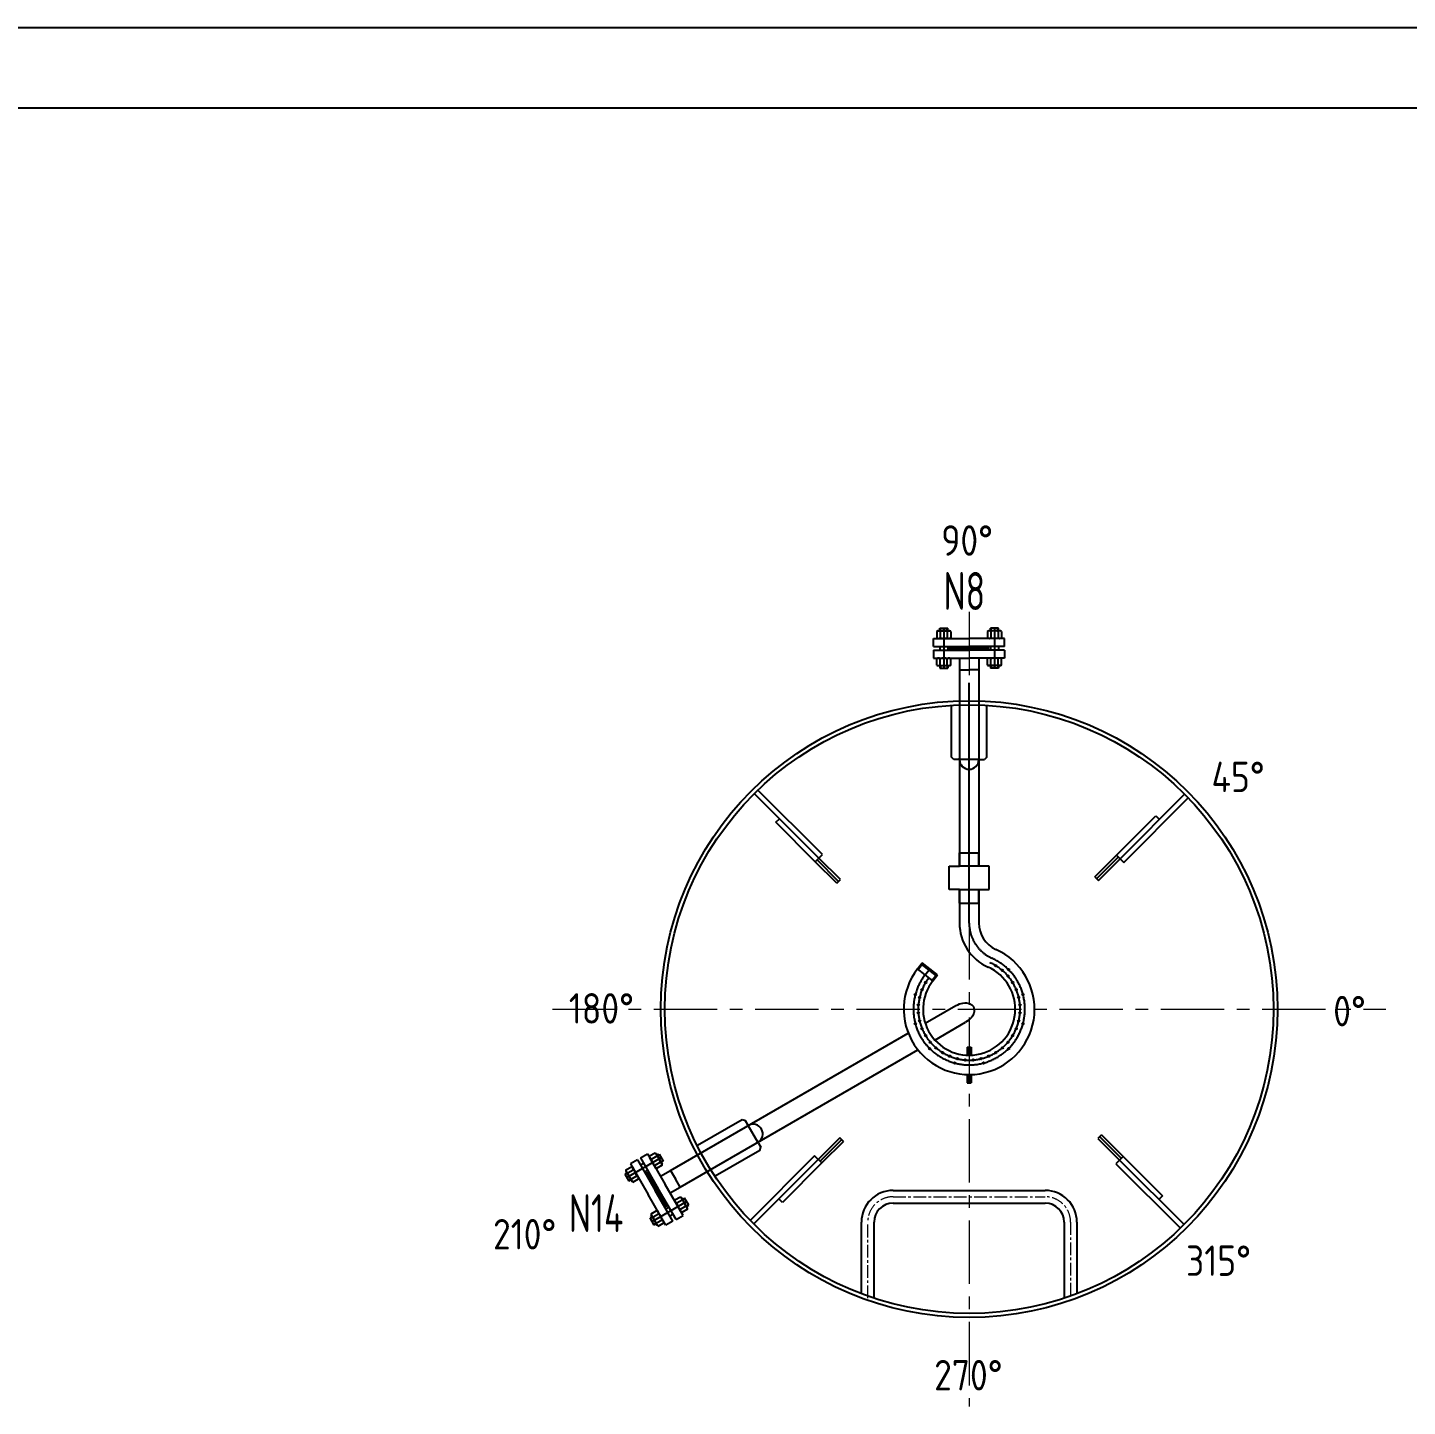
# Model space of a CAD drawing. Header units: millimetres. Extents: x -10 to 6019072, y -115569 to 2.
# Drawn here: x 6009008 to 6011729, y -108878 to -106160 of the extents above; entities that cross this region are included whole.
import ezdxf
from ezdxf.enums import TextEntityAlignment as Align

# ---------------------------------------------------------------- set-up
doc = ezdxf.new("R2010")
doc.units = ezdxf.units.MM
doc.header["$LTSCALE"] = 1000
doc.linetypes.add('ACAD_ISO10W100', pattern=[18, 12, -3, 0, -3])
doc.linetypes.add('CENTER', pattern=[2, 1.25, -0.25, 0.25, -0.25])
doc.layers.get('0').update_dxf_attribs({"lineweight": 25})
for name, color, linetype in [('00', 7, 'Continuous'), ('Layer1', 7, 'Continuous'), ('Layer2', 1, 'ACAD_ISO10W100'), ('Layer3', 2, 'Continuous')]:
    doc.layers.add(name, color=color, linetype=linetype)
doc.layers.add('1轮廓实线层', color=7, linetype='Continuous', lineweight=25)
doc.layers.add('中心线', color=1, linetype='CENTER', lineweight=9)
doc.styles.get("Standard").update_dxf_attribs({"font": 'gbenor.shx', "width": 0.707, "bigfont": 'gbcbig.shx'})

# ---------------------------------------------------------------- blocks, each defined once
blk = doc.blocks.new('*U489')
at = {"layer": 'Layer2'}
blk.add_line((-88.4, -81.3), (-45.9, -38.9), dxfattribs=at)
at = {"layer": 'Layer3'}
for p, q in [((-42.4, -42.4), (84.9, 84.9)), ((-35.3, -49.5), (91.9, 77.7)), ((-49.5, -35.4), (28.3, 42.4)), ((28.3, 42.4), (35.4, 35.4)), ((-91.9, -77.8), (-49.5, -35.4)), ((-84.8, -84.9), (-42.4, -42.4)), ((-49.5, -35.4), (-35.3, -49.5)), ((-91.9, -77.8), (-84.8, -84.9))]:
    blk.add_line(p, q, dxfattribs=at)
blk = doc.blocks.new('*U490')
at = {"layer": '00', "color": 0, "linetype": 'ByBlock', "lineweight": -2, "transparency": 16777216}
for p, rotation in [((6008335.7, -96056.6), 90.00000000000001), ((6008334.5, -96735.4), 180), ((6009013.3, -96736.7), 270)]:
    blk.add_blockref('*U489', p, dxfattribs=dict(at, rotation=rotation))
blk.add_blockref('*U489', (6009014.5, -96057.9), dxfattribs=at)

msp = doc.modelspace()

# ---------------------------------------------------------------- linework, layer by layer
for p, q in [((6005750.57, -106159.92), (6019072.01, -106159.92)), ((6006146.57, -106318.32), (6018913.61, -106318.32)), ((6010763.71, -108016.22), (6010771.1, -108006.77)), ((6010792.08, -108038.39), (6010799.47, -108028.93))]:
    msp.add_line(p, q)
at = {"layer": '00', "color": 7}
for p, q in [((6010807.78, -107349.24), (6010807.78, -107344.24)), ((6010821.38, -107349.24), (6010821.38, -107344.24)), ((6010907.78, -107349.24), (6010907.78, -107344.24)), ((6010921.38, -107349.24), (6010921.38, -107344.24)), ((6010807.78, -107417.84), (6010807.78, -107422.84)), ((6010821.38, -107417.84), (6010821.38, -107422.84)), ((6010907.78, -107417.84), (6010907.78, -107422.84)), ((6010921.38, -107417.84), (6010921.38, -107422.84)), ((6010249.72, -108384.43), (6010254.05, -108381.93)), ((6010256.52, -108396.21), (6010260.85, -108393.71)), ((6010190.31, -108418.73), (6010185.98, -108421.23)), ((6010197.11, -108430.51), (6010192.78, -108433.01)), ((6010299.72, -108471.03), (6010304.05, -108468.53)), ((6010306.52, -108482.81), (6010310.85, -108480.31)), ((6010240.31, -108505.33), (6010235.98, -108507.83)), ((6010247.11, -108517.11), (6010242.78, -108519.61))]:
    msp.add_line(p, q, dxfattribs=at)
at = {"layer": '1轮廓实线层', "ltscale": 14}
for p, q in [((6010714.58, -108452.48), (6011014.58, -108452.48)), ((6010714.58, -108477.48), (6011014.58, -108477.48)), ((6010652.08, -108656.14), (6010652.08, -108514.98)), ((6010677.08, -108664.98), (6010677.08, -108514.98)), ((6011052.08, -108514.98), (6011052.08, -108664.98)), ((6011077.08, -108514.98), (6011077.08, -108656.14))]:
    msp.add_line(p, q, dxfattribs=at)
for radius in [608, 600]:
    msp.add_circle((6010864.58, -108095.03), radius, dxfattribs=at)
for centre, radius, start, end in [((6010714.58, -108514.98), 62.5, 90, 180), ((6011014.58, -108514.98), 62.5, 0, 90), ((6010714.58, -108514.98), 37.5, 90, 180), ((6011014.58, -108514.98), 37.5, 0, 90)]:
    msp.add_arc(centre, radius, start, end, dxfattribs=at)
at = {"layer": 'Layer1'}
for centre in [(6010917.08, -108009.36), (6010929.83, -108018.62), (6010940.98, -108029.77), (6010942.36, -108017.24), (6010771.75, -108056.58), (6010778.91, -108042.53), (6010950.25, -108042.53), (6010957.41, -108056.58), (6010758.33, -108066.56), (6010766.88, -108071.57), (6010962.28, -108071.57), (6010970.83, -108066.56), (6010764.41, -108087.14), (6010764.41, -108102.91), (6010964.74, -108087.14), (6010964.74, -108102.91), (6010758.33, -108123.5), (6010766.88, -108118.48), (6010771.75, -108133.48), (6010957.41, -108133.48), (6010962.28, -108118.48), (6010970.83, -108123.5), (6010778.91, -108147.52), (6010788.18, -108160.28), (6010940.98, -108160.28), (6010950.25, -108147.52), (6010786.8, -108172.81), (6010799.33, -108171.43), (6010812.08, -108180.7), (6010826.13, -108187.85), (6010841.12, -108192.73), (6010888.03, -108192.73), (6010903.03, -108187.85), (6010917.08, -108180.7), (6010929.83, -108171.43), (6010942.36, -108172.81), (6010836.11, -108201.28), (6010856.7, -108195.19), (6010872.46, -108195.19), (6010893.05, -108201.28)]:
    msp.add_circle(centre, 1.5, dxfattribs=at)
at = {"layer": 'Layer2'}
for p, q in [((6010814.58, -107344.24), (6010814.58, -107422.84)), ((6010914.58, -107344.24), (6010914.58, -107422.84)), ((6010883.63, -107603.03), (6010845.53, -107603.03)), ((6010777.9, -108027.3), (6010787.13, -108015.48)), ((6010916.29, -108010.64), (6010917.86, -108008.08)), ((6010928.86, -108019.77), (6010930.81, -108017.48)), ((6010939.84, -108030.75), (6010942.12, -108028.8)), ((6010941.3, -108018.31), (6010943.42, -108016.18)), ((6010773.14, -108057.15), (6010770.37, -108056)), ((6010780.19, -108043.31), (6010777.63, -108041.74)), ((6010948.97, -108043.31), (6010951.53, -108041.74)), ((6010956.02, -108057.15), (6010958.79, -108056)), ((6010759.78, -108066.94), (6010756.88, -108066.17)), ((6010768.34, -108071.92), (6010765.42, -108071.22)), ((6010960.82, -108071.92), (6010963.74, -108071.22)), ((6010969.38, -108066.94), (6010972.28, -108066.17)), ((6010765.91, -108087.26), (6010762.92, -108087.03)), ((6010765.91, -108102.79), (6010762.92, -108103.03)), ((6010963.25, -108087.26), (6010966.24, -108087.03)), ((6010963.25, -108102.79), (6010966.24, -108103.03)), ((6010759.78, -108123.11), (6010756.88, -108123.88)), ((6010768.34, -108118.13), (6010765.42, -108118.83)), ((6010773.14, -108132.9), (6010770.37, -108134.05)), ((6010956.02, -108132.9), (6010958.79, -108134.05)), ((6010960.82, -108118.13), (6010963.74, -108118.83)), ((6010969.38, -108123.11), (6010972.28, -108123.88)), ((6010780.19, -108146.74), (6010777.63, -108148.31)), ((6010789.32, -108159.31), (6010787.04, -108161.25)), ((6010939.84, -108159.31), (6010942.12, -108161.25)), ((6010948.97, -108146.74), (6010951.53, -108148.31)), ((6010787.86, -108171.75), (6010785.74, -108173.87)), ((6010800.3, -108170.29), (6010798.35, -108172.57)), ((6010812.86, -108179.42), (6010811.3, -108181.97)), ((6010826.7, -108186.47), (6010825.55, -108189.24)), ((6010841.47, -108191.27), (6010840.77, -108194.18)), ((6010887.68, -108191.27), (6010888.38, -108194.18)), ((6010902.46, -108186.47), (6010903.6, -108189.24)), ((6010916.29, -108179.42), (6010917.86, -108181.97)), ((6010928.86, -108170.29), (6010930.81, -108172.57)), ((6010941.3, -108171.75), (6010943.42, -108173.87)), ((6010836.5, -108199.83), (6010835.72, -108202.73)), ((6010856.81, -108193.7), (6010856.58, -108196.69)), ((6010872.34, -108193.7), (6010872.58, -108196.69)), ((6010892.66, -108199.83), (6010893.44, -108202.73)), ((6010448.02, -108357.52), (6010428.97, -108324.53)), ((6010189.38, -108427.12), (6010257.45, -108387.82)), ((6010239.38, -108513.72), (6010307.45, -108474.42))]:
    msp.add_line(p, q, dxfattribs=at)
at = {"layer": 'Layer2', "ltscale": 3}
msp.add_line((6010864.58, -107925.26), (6010864.58, -107452.03), dxfattribs=at)
at = {"layer": 'Layer2'}
msp.add_arc((6010940.58, -107925.26), 76, 180, 245.88295, dxfattribs=at)
at = {"layer": 'Layer2', "ltscale": 3}
for radius in [110, 100.48]:
    msp.add_arc((6010864.58, -108095.03), radius, 142, 65.88295, dxfattribs=at)
at = {"layer": 'Layer3'}
for p, q in [((6010806.58, -107349.24), (6010806.58, -107344.24)), ((6010806.58, -107344.24), (6010822.58, -107344.24)), ((6010822.58, -107349.24), (6010822.58, -107344.24)), ((6010906.58, -107349.24), (6010906.58, -107344.24)), ((6010922.58, -107344.24), (6010906.58, -107344.24)), ((6010922.58, -107349.24), (6010922.58, -107344.24)), ((6010794.58, -107380.04), (6010794.58, -107364.04)), ((6010794.58, -107364.04), (6010864.58, -107364.04)), ((6010800.72, -107350.31), (6010802.58, -107349.24)), ((6010800.72, -107350.31), (6010800.72, -107362.97)), ((6010800.72, -107362.97), (6010802.58, -107364.04)), ((6010802.58, -107349.24), (6010826.58, -107349.24)), ((6010802.58, -107364.04), (6010826.58, -107364.04)), ((6010807.65, -107350.31), (6010807.65, -107362.97)), ((6010821.51, -107350.31), (6010821.51, -107362.97)), ((6010828.43, -107350.31), (6010826.58, -107349.24)), ((6010828.43, -107362.97), (6010826.58, -107364.04)), ((6010828.43, -107350.31), (6010828.43, -107362.97)), ((6010934.58, -107364.04), (6010864.58, -107364.04)), ((6010900.72, -107350.31), (6010902.58, -107349.24)), ((6010900.72, -107350.31), (6010900.72, -107362.97)), ((6010900.72, -107362.97), (6010902.58, -107364.04)), ((6010926.58, -107349.24), (6010902.58, -107349.24)), ((6010926.58, -107364.04), (6010902.58, -107364.04)), ((6010907.65, -107350.31), (6010907.65, -107362.97)), ((6010921.51, -107350.31), (6010921.51, -107362.97)), ((6010928.43, -107350.31), (6010926.58, -107349.24)), ((6010928.43, -107362.97), (6010926.58, -107364.04)), ((6010928.43, -107350.31), (6010928.43, -107362.97)), ((6010934.58, -107380.04), (6010934.58, -107364.04)), ((6010794.58, -107380.04), (6010864.58, -107380.04)), ((6010794.58, -107387.04), (6010794.58, -107403.04)), ((6010794.58, -107387.04), (6010864.58, -107387.04)), ((6010794.58, -107403.04), (6010864.58, -107403.04)), ((6010800.72, -107404.11), (6010802.58, -107403.04)), ((6010802.58, -107403.04), (6010826.58, -107403.04)), ((6010806.58, -107380.04), (6010806.58, -107387.04)), ((6010822.58, -107380.04), (6010822.58, -107387.04)), ((6010826.58, -107382.04), (6010826.58, -107380.04)), ((6010826.58, -107382.04), (6010864.58, -107382.04)), ((6010826.58, -107385.04), (6010826.58, -107382.04)), ((6010826.58, -107385.04), (6010826.58, -107387.04)), ((6010826.58, -107385.04), (6010864.58, -107385.04)), ((6010828.43, -107404.11), (6010826.58, -107403.04)), ((6010845.53, -107403.04), (6010845.53, -107426.04)), ((6010934.58, -107380.04), (6010864.58, -107380.04)), ((6010902.58, -107382.04), (6010864.58, -107382.04)), ((6010902.58, -107385.04), (6010864.58, -107385.04)), ((6010934.58, -107387.04), (6010864.58, -107387.04)), ((6010934.58, -107403.04), (6010864.58, -107403.04)), ((6010883.63, -107403.04), (6010883.63, -107426.04)), ((6010900.72, -107404.11), (6010902.58, -107403.04)), ((6010902.58, -107382.04), (6010902.58, -107380.04)), ((6010902.58, -107385.04), (6010902.58, -107382.04)), ((6010902.58, -107385.04), (6010902.58, -107387.04)), ((6010926.58, -107403.04), (6010902.58, -107403.04)), ((6010906.58, -107380.04), (6010906.58, -107387.04)), ((6010922.58, -107380.04), (6010922.58, -107387.04)), ((6010928.43, -107404.11), (6010926.58, -107403.04)), ((6010934.58, -107387.04), (6010934.58, -107403.04)), ((6010800.72, -107416.77), (6010800.72, -107404.11)), ((6010800.72, -107416.77), (6010802.58, -107417.84)), ((6010802.58, -107417.84), (6010826.58, -107417.84)), ((6010806.58, -107417.84), (6010806.58, -107422.84)), ((6010806.58, -107422.84), (6010822.58, -107422.84)), ((6010807.65, -107416.77), (6010807.65, -107404.11)), ((6010821.51, -107416.77), (6010821.51, -107404.11)), ((6010822.58, -107417.84), (6010822.58, -107422.84)), ((6010828.43, -107416.77), (6010826.58, -107417.84)), ((6010828.43, -107416.77), (6010828.43, -107404.11)), ((6010845.53, -107426.04), (6010845.53, -107813.34)), ((6010845.53, -107426.04), (6010864.58, -107426.04)), ((6010883.63, -107426.04), (6010864.58, -107426.04)), ((6010883.63, -107426.04), (6010883.63, -107813.34)), ((6010900.72, -107416.77), (6010900.72, -107404.11)), ((6010900.72, -107416.77), (6010902.58, -107417.84)), ((6010926.58, -107417.84), (6010902.58, -107417.84)), ((6010906.58, -107417.84), (6010906.58, -107422.84)), ((6010922.58, -107422.84), (6010906.58, -107422.84)), ((6010907.65, -107416.77), (6010907.65, -107404.11)), ((6010921.51, -107416.77), (6010921.51, -107404.11)), ((6010922.58, -107417.84), (6010922.58, -107422.84)), ((6010928.43, -107416.77), (6010926.58, -107417.84)), ((6010928.43, -107416.77), (6010928.43, -107404.11)), ((6010829.58, -107598.03), (6010829.58, -107496.39)), ((6010899.58, -107598.03), (6010899.58, -107496.39)), ((6010834.58, -107603.03), (6010829.58, -107598.03)), ((6010843.62, -107603.03), (6010834.58, -107603.03)), ((6010885.53, -107603.03), (6010894.58, -107603.03)), ((6010899.58, -107598.03), (6010894.58, -107603.03)), ((6010845.53, -107859.39), (6010845.53, -107925.26)), ((6010883.63, -107859.39), (6010883.63, -107925.26)), ((6010762.89, -108015.58), (6010772.12, -108003.75)), ((6010792.91, -108039.03), (6010762.89, -108015.58)), ((6010764.19, -108016.59), (6010771.57, -108007.13)), ((6010800.3, -108029.58), (6010770.27, -108006.12)), ((6010802.14, -108027.21), (6010772.12, -108003.75)), ((6010791.61, -108038.02), (6010799, -108028.56)), ((6010792.91, -108039.03), (6010802.14, -108027.21)), ((6010778.04, -108122.99), (6010838.56, -108088.05)), ((6010797.09, -108155.99), (6010857.61, -108121.05)), ((6010275.69, -108413.02), (6010744.52, -108142.35)), ((6010294.74, -108446.02), (6010763.57, -108175.34)), ((6010860.58, -108170.03), (6010860.58, -108185.89)), ((6010860.58, -108170.03), (6010868.58, -108170.03)), ((6010864.58, -108170.03), (6010864.58, -108185.98)), ((6010868.58, -108170.03), (6010868.58, -108185.89)), ((6010860.58, -108224.01), (6010860.58, -108240.03)), ((6010860.58, -108240.03), (6010868.58, -108240.03)), ((6010864.58, -108224.08), (6010864.58, -108240.03)), ((6010868.58, -108224.01), (6010868.58, -108240.03)), ((6010416.66, -108313.22), (6010328.64, -108364.03)), ((6010423.49, -108315.05), (6010416.66, -108313.22)), ((6010428.02, -108322.88), (6010423.49, -108315.05)), ((6010216.44, -108388.4), (6010230.3, -108380.4)), ((6010230.3, -108380.4), (6010265.3, -108441.02)), ((6010245.26, -108378.86), (6010234.3, -108385.18)), ((6010245.26, -108378.86), (6010247.12, -108379.93)), ((6010247.12, -108379.93), (6010259.12, -108400.71)), ((6010249.12, -108383.39), (6010253.45, -108380.89)), ((6010253.45, -108380.89), (6010261.45, -108394.75)), ((6010451.66, -108373.84), (6010363.64, -108424.66)), ((6010448.97, -108359.17), (6010453.49, -108367.01)), ((6010451.66, -108373.84), (6010453.49, -108367.01)), ((6010187.71, -108412.08), (6010198.67, -108405.76)), ((6010210.38, -108391.9), (6010196.53, -108399.9)), ((6010196.53, -108399.9), (6010231.53, -108460.52)), ((6010198.67, -108405.76), (6010200.53, -108406.83)), ((6010200.53, -108406.83), (6010212.53, -108427.61)), ((6010210.38, -108391.9), (6010245.38, -108452.52)), ((6010216.38, -108402.29), (6010222.44, -108398.79)), ((6010216.44, -108388.4), (6010251.44, -108449.02)), ((6010234.3, -108385.18), (6010234.3, -108387.33)), ((6010234.3, -108387.33), (6010246.3, -108408.11)), ((6010248.73, -108384.85), (6010237.77, -108391.18)), ((6010255.65, -108396.85), (6010244.69, -108403.18)), ((6010248.16, -108409.18), (6010246.3, -108408.11)), ((6010259.12, -108402.85), (6010248.16, -108409.18)), ((6010257.12, -108397.25), (6010261.45, -108394.75)), ((6010259.12, -108402.85), (6010259.12, -108400.71)), ((6010189.71, -108417.69), (6010185.38, -108420.19)), ((6010185.38, -108420.19), (6010193.38, -108434.05)), ((6010187.71, -108412.08), (6010187.71, -108414.23)), ((6010187.71, -108414.23), (6010199.71, -108435.01)), ((6010191.17, -108418.08), (6010202.13, -108411.75)), ((6010197.71, -108431.55), (6010193.38, -108434.05)), ((6010198.1, -108430.08), (6010209.06, -108423.75)), ((6010201.56, -108436.08), (6010199.71, -108435.01)), ((6010201.56, -108436.08), (6010212.53, -108429.75)), ((6010212.53, -108429.75), (6010212.53, -108427.61)), ((6010224.38, -108416.15), (6010230.44, -108412.65)), ((6010228.11, -108418.61), (6010226.38, -108419.61)), ((6010230.71, -108417.11), (6010228.11, -108418.61)), ((6010228.11, -108418.61), (6010247.11, -108451.52)), ((6010230.71, -108417.11), (6010232.44, -108416.11)), ((6010230.71, -108417.11), (6010249.71, -108450.02)), ((6010255.78, -108424.52), (6010275.69, -108413.02)), ((6010275.69, -108413.02), (6010285.22, -108429.52)), ((6010294.74, -108446.02), (6010285.22, -108429.52)), ((6010266.53, -108521.14), (6010231.53, -108460.52)), ((6010280.38, -108513.14), (6010245.38, -108452.52)), ((6010266.11, -108484.43), (6010247.11, -108451.52)), ((6010268.71, -108482.93), (6010249.71, -108450.02)), ((6010286.44, -108509.64), (6010251.44, -108449.02)), ((6010300.3, -108501.64), (6010265.3, -108441.02)), ((6010274.83, -108457.52), (6010294.74, -108446.02)), ((6010266.11, -108484.43), (6010264.38, -108485.43)), ((6010268.71, -108482.93), (6010266.11, -108484.43)), ((6010266.38, -108488.89), (6010272.44, -108485.39)), ((6010268.71, -108482.93), (6010270.44, -108481.93)), ((6010295.26, -108465.46), (6010284.3, -108471.79)), ((6010284.3, -108471.79), (6010284.3, -108473.93)), ((6010296.3, -108494.71), (6010284.3, -108473.93)), ((6010298.73, -108471.46), (6010287.77, -108477.79)), ((6010305.65, -108483.46), (6010294.69, -108489.78)), ((6010295.26, -108465.46), (6010297.12, -108466.53)), ((6010309.12, -108487.31), (6010297.12, -108466.53)), ((6010309.12, -108489.46), (6010298.16, -108495.78)), ((6010299.12, -108469.99), (6010303.45, -108467.49)), ((6010311.45, -108481.35), (6010303.45, -108467.49)), ((6010307.12, -108483.85), (6010311.45, -108481.35)), ((6010309.12, -108489.46), (6010309.12, -108487.31)), ((6010239.71, -108504.29), (6010235.38, -108506.79)), ((6010243.38, -108520.65), (6010235.38, -108506.79)), ((6010237.71, -108498.69), (6010248.67, -108492.36)), ((6010237.71, -108498.69), (6010237.71, -108500.83)), ((6010249.71, -108521.61), (6010237.71, -108500.83)), ((6010241.17, -108504.69), (6010252.13, -108498.36)), ((6010247.71, -108518.15), (6010243.38, -108520.65)), ((6010248.1, -108516.68), (6010259.06, -108510.36)), ((6010248.67, -108492.36), (6010250.53, -108493.43)), ((6010262.53, -108514.21), (6010250.53, -108493.43)), ((6010251.56, -108522.68), (6010262.53, -108516.36)), ((6010262.53, -108516.36), (6010262.53, -108514.21)), ((6010280.38, -108513.14), (6010266.53, -108521.14)), ((6010274.38, -108502.75), (6010280.44, -108499.25)), ((6010286.44, -108509.64), (6010300.3, -108501.64)), ((6010298.16, -108495.78), (6010296.3, -108494.71)), ((6010251.56, -108522.68), (6010249.71, -108521.61))]:
    msp.add_line(p, q, dxfattribs=at)
at = {"layer": 'Layer3', "ltscale": 12}
for p, q in [((6010845.53, -107813.34), (6010845.53, -107786.82)), ((6010845.53, -107786.82), (6010845.53, -107813.34)), ((6010845.53, -107786.82), (6010883.63, -107786.82)), ((6010883.63, -107813.34), (6010883.63, -107786.82)), ((6010883.63, -107786.82), (6010883.63, -107813.34)), ((6010825.05, -107859.39), (6010825.05, -107813.34)), ((6010825.05, -107813.34), (6010845.53, -107813.34)), ((6010883.63, -107813.34), (6010845.53, -107813.34)), ((6010904.11, -107813.34), (6010883.63, -107813.34)), ((6010904.11, -107859.39), (6010904.11, -107813.34)), ((6010845.53, -107859.39), (6010825.05, -107859.39)), ((6010845.53, -107885.91), (6010845.53, -107859.39)), ((6010845.53, -107859.39), (6010883.63, -107859.39)), ((6010883.63, -107885.91), (6010883.63, -107859.39)), ((6010883.63, -107859.39), (6010904.11, -107859.39)), ((6010845.53, -107885.91), (6010883.63, -107885.91))]:
    msp.add_line(p, q, dxfattribs=at)
at = {"layer": 'Layer3'}
for centre, radius, start, end in [((6010804.19, -107355.37), 6.13, 55.61575, 115.61575), ((6010804.19, -107357.91), 6.13, 244.38425, 304.38425), ((6010814.58, -107372.17), 22.93, 72.41205, 107.58795), ((6010814.58, -107341.11), 22.93, 252.41205, 287.58795), ((6010824.97, -107355.37), 6.13, 64.38425, 124.38425), ((6010824.97, -107357.91), 6.13, 235.61575, 295.61575), ((6010904.19, -107355.37), 6.13, 55.61575, 115.61575), ((6010904.19, -107357.91), 6.13, 244.38425, 304.38425), ((6010914.58, -107372.17), 22.93, 72.41205, 107.58795), ((6010914.58, -107341.11), 22.93, 252.41205, 287.58795), ((6010924.97, -107355.37), 6.13, 64.38425, 124.38425), ((6010924.97, -107357.91), 6.13, 235.61575, 295.61575), ((6010804.19, -107409.17), 6.13, 55.61575, 115.61575), ((6010814.58, -107425.97), 22.93, 72.41205, 107.58795), ((6010824.97, -107409.17), 6.13, 64.38425, 124.38425), ((6010904.19, -107409.17), 6.13, 55.61575, 115.61575), ((6010914.58, -107425.97), 22.93, 72.41205, 107.58795), ((6010924.97, -107409.17), 6.13, 64.38425, 124.38425), ((6010804.19, -107411.71), 6.13, 244.38425, 304.38425), ((6010814.58, -107394.91), 22.93, 252.41205, 287.58795), ((6010824.97, -107411.71), 6.13, 235.61575, 295.61575), ((6010904.19, -107411.71), 6.13, 244.38425, 304.38425), ((6010914.58, -107394.91), 22.93, 252.41205, 287.58795), ((6010924.97, -107411.71), 6.13, 235.61575, 295.61575), ((6010843.62, -107601.03), 2, 270, 354.548), ((6010864.58, -107603.03), 19.05, 180, 0), ((6010885.53, -107601.03), 2, 185.452, 270), ((6010940.58, -107925.26), 95.05, 180, 245.88295), ((6010940.58, -107925.26), 56.95, 180, 245.88295), ((6010864.58, -108095.03), 129.05, 142, 65.88295), ((6010864.58, -108095.03), 90.95, 142, 65.88295), ((6010426.28, -108323.88), 2, 305.452, 30), ((6010438.49, -108341.03), 19.05, 300, 120), ((6010242.61, -108384.39), 6.13, 355.61575, 55.61575), ((6010447.24, -108360.17), 2, 30, 114.548), ((6010196.02, -108411.29), 6.13, 355.61575, 55.61575), ((6010240.42, -108385.65), 6.13, 184.38425, 244.38425), ((6010260.16, -108386.26), 22.93, 192.41205, 227.58795), ((6010250.81, -108403.65), 6.13, 175.61575, 235.61575), ((6010233.26, -108401.78), 22.93, 12.41205, 47.58795), ((6010253, -108402.38), 6.13, 4.38425, 64.38425), ((6010193.83, -108412.55), 6.13, 184.38425, 244.38425), ((6010213.56, -108413.16), 22.93, 192.41205, 227.58795), ((6010204.22, -108430.55), 6.13, 175.61575, 235.61575), ((6010186.67, -108428.68), 22.93, 12.41205, 47.58795), ((6010206.41, -108429.28), 6.13, 4.38425, 64.38425), ((6010290.42, -108472.25), 6.13, 184.38425, 244.38425), ((6010310.16, -108472.86), 22.93, 192.41205, 227.58795), ((6010300.81, -108490.25), 6.13, 175.61575, 235.61575), ((6010292.61, -108470.99), 6.13, 355.61575, 55.61575), ((6010283.26, -108488.38), 22.93, 12.41205, 47.58795), ((6010303, -108488.99), 6.13, 4.38425, 64.38425), ((6010243.83, -108499.15), 6.13, 184.38425, 244.38425), ((6010263.56, -108499.76), 22.93, 192.41205, 227.58795), ((6010254.22, -108517.15), 6.13, 175.61575, 235.61575), ((6010246.02, -108497.89), 6.13, 355.61575, 55.61575), ((6010236.67, -108515.28), 22.93, 12.41205, 47.58795), ((6010256.41, -108515.89), 6.13, 4.38425, 64.38425)]:
    msp.add_arc(centre, radius, start, end, dxfattribs=at)
at = {"layer": 'Layer3', "extrusion": (0, 0, -1)}
msp.add_ellipse((6010848.08, -108104.55), major_axis=(-25.07, -14.48), ratio=0.6580205, start_param=1.5707963, end_param=4.712389, dxfattribs=at)
at = {"layer": '中心线', "ltscale": 0.1}
for p, q in [((6010864.58, -107311.78), (6010864.58, -108878.27)), ((6010042.57, -108095.03), (6011686.59, -108095.03))]:
    msp.add_line(p, q, dxfattribs=at)
at = {"layer": '中心线', "ltscale": 0.02}
for p, q in [((6010714.58, -108464.98), (6011014.58, -108464.98)), ((6010664.58, -108664.98), (6010664.58, -108514.98)), ((6011064.58, -108514.98), (6011064.58, -108664.98))]:
    msp.add_line(p, q, dxfattribs=at)
for centre, start, end in [((6010714.58, -108514.98), 90, 180), ((6011014.58, -108514.98), 0, 90)]:
    msp.add_arc(centre, 50, start, end, dxfattribs=at)

# ---------------------------------------------------------------- block references
at = {"layer": '00', "color": 3, "linetype": 'CENTER'}
msp.add_blockref('*U490', (2190.09, -11698.36), dxfattribs=at)

# ---------------------------------------------------------------- texts
at = {"linetype": 'Continuous'}
for s, p in [('90%%D', (6010860.57, -107171.11)), ('45%%D', (6011394.95, -107637.02)), ('180%%D', (6010139.26, -108093.47)), ('0%%D', (6011614.66, -108098.91)), ('210%%D', (6009987.95, -108538.83)), ('315%%D', (6011356.32, -108590.87)), ('270%%D', (6010862.97, -108816.74))]:
    msp.add_text(s, height=60, dxfattribs=at).set_placement(p, align=Align.MIDDLE)
at = {"width": 0.8}
for s, p in [('N8', (6010854.95, -107270.66)), ('N14', (6010128.87, -108497.29))]:
    msp.add_text(s, height=74.795, dxfattribs=at).set_placement(p, align=Align.MIDDLE)

doc.saveas('drawing.dxf')
